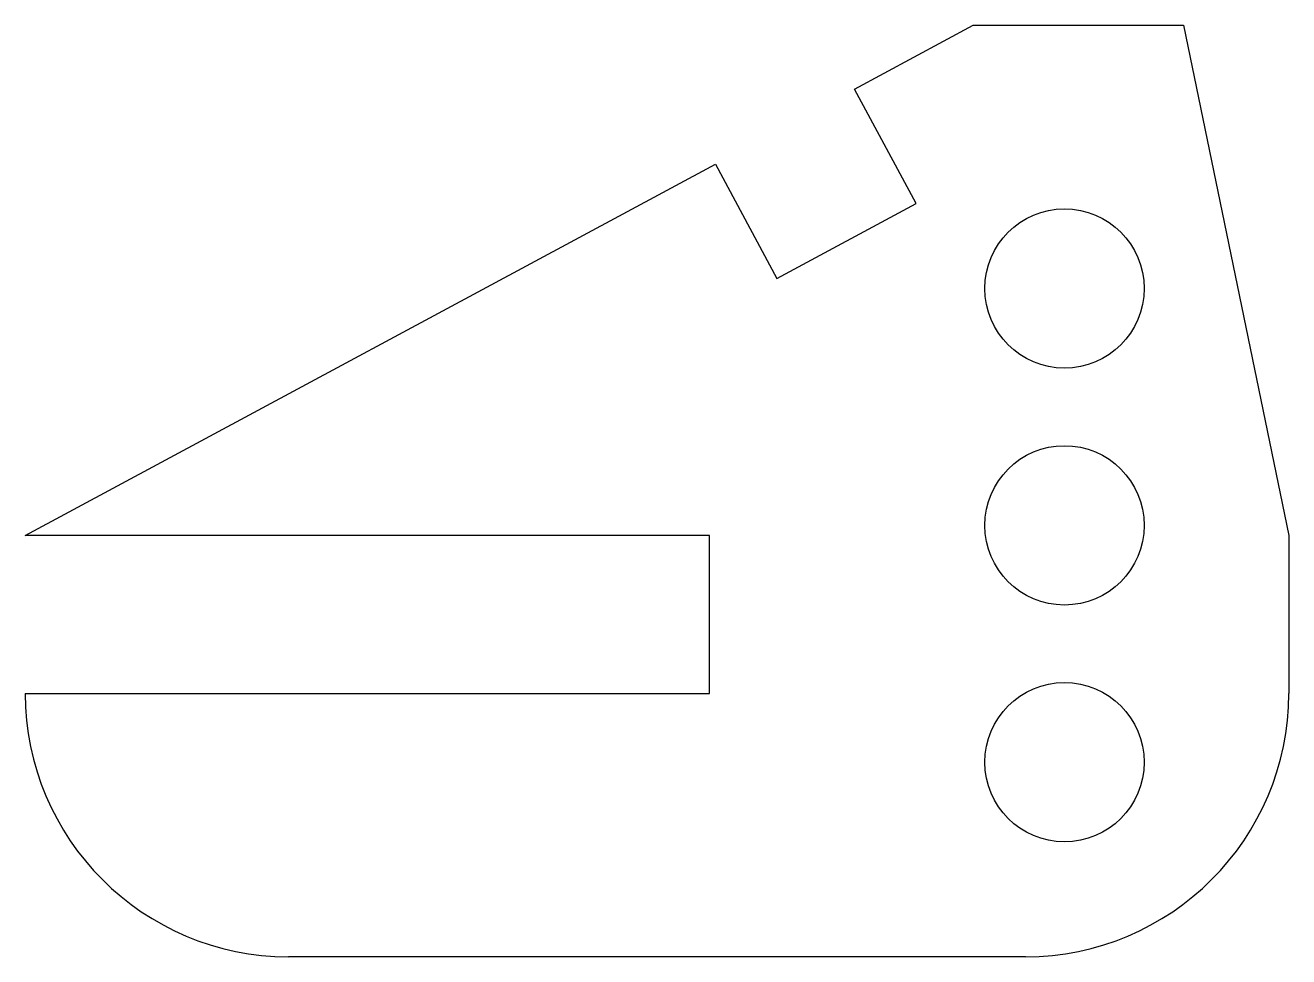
# Model space of a CAD drawing. Extents: x 249.5 to 273.5, y 150.3 to 168.
import ezdxf

# ---------------------------------------------------------------- set-up
doc = ezdxf.new("R2010")
doc.units = 0
doc.header["$MEASUREMENT"] = 0

msp = doc.modelspace()

# ---------------------------------------------------------------- linework, layer by layer
at = {"color": 7, "linetype": 'Continuous'}
for p, q in [((265.23717, 166.82299), (267.49247, 168.03734)), ((267.49247, 168.03734), (271.48724, 168.03734)), ((271.48724, 168.03734), (273.48724, 158.34252)), ((266.40743, 164.64958), (265.23717, 166.82299)), ((249.48724, 158.34252), (262.59574, 165.40072)), ((262.59574, 165.40072), (263.766, 163.22731)), ((263.766, 163.22731), (266.40743, 164.64958)), ((262.48724, 158.34252), (249.48724, 158.34252)), ((262.48724, 155.34252), (262.48724, 158.34252)), ((273.48724, 158.34252), (273.48724, 155.34252)), ((249.48724, 155.34252), (262.48724, 155.34252)), ((268.48724, 150.34252), (254.48724, 150.34252))]:
    msp.add_line(p, q, dxfattribs=at)
for centre in [(269.2274, 163.03734), (269.2274, 158.53734), (269.2274, 154.03734)]:
    msp.add_circle(centre, 1.51315, dxfattribs=at)
for centre, start, end in [((254.48724, 155.34252), 180, 270), ((268.48724, 155.34252), 270, 0)]:
    msp.add_arc(centre, 5, start, end, dxfattribs=at)

doc.saveas('drawing.dxf')
